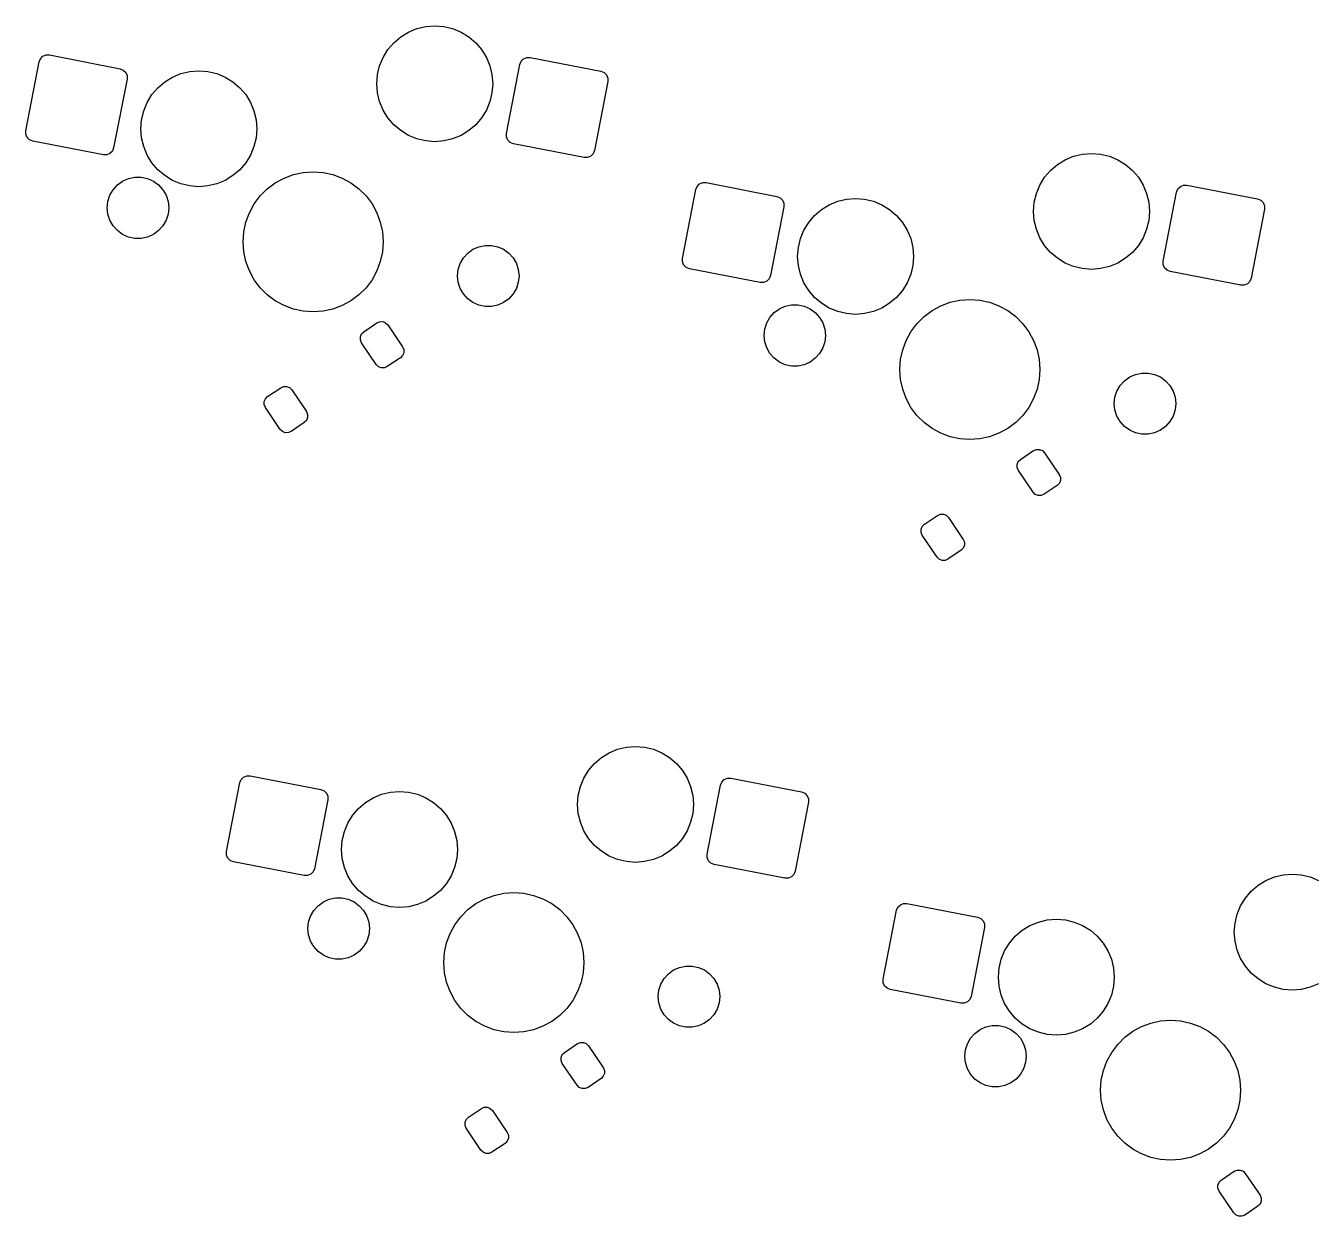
# Model space of a CAD drawing. Extents: x 101 to 518, y -308 to -134.
# Drawn here: x 146.81 to 183.46, y -221.47 to -187.58 of the extents above; entities that cross this region are included whole.
import ezdxf

# ---------------------------------------------------------------- set-up
doc = ezdxf.new("R2010")
doc.units = 0
doc.layers.add('BLACK', color=7, linetype='CONTINUOUS')

msp = doc.modelspace()

# ---------------------------------------------------------------- linework, layer by layer
at = {"layer": 'BLACK', "linetype": 'CONTINUOUS'}
for p, q in [((157.702651, -187.755382), (157.941857, -187.6563)), ((157.941857, -187.6563), (158.193618, -187.595857)), ((158.193618, -187.595857), (158.451735, -187.575543)), ((158.451735, -187.575543), (158.709852, -187.595857)), ((158.709852, -187.595857), (158.961613, -187.6563)), ((158.961613, -187.6563), (159.200819, -187.755382)), ((157.285009, -188.058817), (157.481889, -187.890665)), ((157.481889, -187.890665), (157.702651, -187.755382)), ((159.200819, -187.755382), (159.421581, -187.890665)), ((159.421581, -187.890665), (159.618461, -188.058817)), ((147.293814, -188.445401), (147.38377, -188.407679)), ((147.38377, -188.407679), (147.481314, -188.407254)), ((147.481314, -188.407254), (149.49365, -188.798412)), ((156.981574, -188.476459), (157.116857, -188.255697)), ((157.116857, -188.255697), (157.285009, -188.058817)), ((159.618461, -188.058817), (159.786613, -188.255697)), ((159.786613, -188.255697), (159.921896, -188.476459)), ((146.806587, -190.568213), (147.188205, -188.604958)), ((147.188205, -188.604958), (147.225141, -188.514676)), ((147.225141, -188.514676), (147.293814, -188.445401)), ((156.822049, -188.967426), (156.882492, -188.715665)), ((156.882492, -188.715665), (156.981574, -188.476459)), ((159.921896, -188.476459), (160.020978, -188.715665)), ((160.020978, -188.715665), (160.081421, -188.967426)), ((160.494127, -190.641261), (160.875745, -188.678006)), ((160.875745, -188.678006), (160.912681, -188.587724)), ((160.912681, -188.587724), (160.981354, -188.518449)), ((160.981354, -188.518449), (161.07131, -188.480727)), ((161.07131, -188.480727), (161.168854, -188.480302)), ((161.168854, -188.480302), (163.18119, -188.87146)), ((149.691355, -189.091521), (149.309737, -191.054776)), ((149.49365, -188.798412), (149.583932, -188.835347)), ((149.583932, -188.835347), (149.653208, -188.904021)), ((149.653208, -188.904021), (149.690929, -188.993977)), ((149.690929, -188.993977), (149.691355, -189.091521)), ((150.763901, -189.172361), (150.984663, -189.037078)), ((150.984663, -189.037078), (151.223869, -188.937996)), ((151.223869, -188.937996), (151.47563, -188.877553)), ((151.47563, -188.877553), (151.733747, -188.857239)), ((151.733747, -188.857239), (151.991864, -188.877553)), ((151.991864, -188.877553), (152.243625, -188.937996)), ((152.243625, -188.937996), (152.482831, -189.037078)), ((152.482831, -189.037078), (152.703593, -189.172361)), ((156.801735, -189.225543), (156.822049, -188.967426)), ((160.081421, -188.967426), (160.101735, -189.225543)), ((163.18119, -188.87146), (163.271472, -188.908395)), ((163.271472, -188.908395), (163.340748, -188.977069)), ((163.340748, -188.977069), (163.378469, -189.067025)), ((163.378469, -189.067025), (163.378895, -189.164569)), ((150.398869, -189.537393), (150.567021, -189.340513)), ((150.567021, -189.340513), (150.763901, -189.172361)), ((152.703593, -189.172361), (152.900473, -189.340513)), ((152.900473, -189.340513), (153.068625, -189.537393)), ((156.822049, -189.48366), (156.801735, -189.225543)), ((156.882492, -189.735421), (156.822049, -189.48366)), ((160.081421, -189.48366), (160.020978, -189.735421)), ((160.101735, -189.225543), (160.081421, -189.48366)), ((163.378895, -189.164569), (162.997277, -191.127824)), ((150.164504, -189.997361), (150.263586, -189.758155)), ((150.263586, -189.758155), (150.398869, -189.537393)), ((153.068625, -189.537393), (153.203908, -189.758155)), ((153.203908, -189.758155), (153.30299, -189.997361)), ((156.981574, -189.974627), (156.882492, -189.735421)), ((160.020978, -189.735421), (159.921896, -189.974627)), ((150.083747, -190.507239), (150.104061, -190.249122)), ((150.104061, -190.249122), (150.164504, -189.997361)), ((153.30299, -189.997361), (153.363433, -190.249122)), ((153.363433, -190.249122), (153.383747, -190.507239)), ((157.116857, -190.195389), (156.981574, -189.974627)), ((157.285009, -190.392269), (157.116857, -190.195389)), ((159.786613, -190.195389), (159.618461, -190.392269)), ((159.921896, -189.974627), (159.786613, -190.195389)), ((146.807013, -190.665757), (146.806587, -190.568213)), ((150.104061, -190.765356), (150.083747, -190.507239)), ((153.383747, -190.507239), (153.363433, -190.765356)), ((157.481889, -190.560421), (157.285009, -190.392269)), ((157.702651, -190.695704), (157.481889, -190.560421)), ((159.421581, -190.560421), (159.200819, -190.695704)), ((159.618461, -190.392269), (159.421581, -190.560421)), ((146.844734, -190.755713), (146.807013, -190.665757)), ((146.91401, -190.824387), (146.844734, -190.755713)), ((147.004292, -190.861322), (146.91401, -190.824387)), ((149.016628, -191.25248), (147.004292, -190.861322)), ((150.164504, -191.017117), (150.104061, -190.765356)), ((153.363433, -190.765356), (153.30299, -191.017117)), ((157.941857, -190.794786), (157.702651, -190.695704)), ((158.193618, -190.855229), (157.941857, -190.794786)), ((158.451735, -190.875543), (158.193618, -190.855229)), ((158.709852, -190.855229), (158.451735, -190.875543)), ((158.961613, -190.794786), (158.709852, -190.855229)), ((159.200819, -190.695704), (158.961613, -190.794786)), ((160.494553, -190.738805), (160.494127, -190.641261)), ((160.532274, -190.828761), (160.494553, -190.738805)), ((160.60155, -190.897435), (160.532274, -190.828761)), ((160.691832, -190.93437), (160.60155, -190.897435)), ((162.704168, -191.325528), (160.691832, -190.93437)), ((149.114172, -191.252055), (149.016628, -191.25248)), ((149.204128, -191.214333), (149.114172, -191.252055)), ((149.272801, -191.145058), (149.204128, -191.214333)), ((149.309737, -191.054776), (149.272801, -191.145058)), ((150.263586, -191.256323), (150.164504, -191.017117)), ((150.398869, -191.477085), (150.263586, -191.256323)), ((153.203908, -191.256323), (153.068625, -191.477085)), ((153.30299, -191.017117), (153.203908, -191.256323)), ((162.801712, -191.325103), (162.704168, -191.325528)), ((162.891668, -191.287381), (162.801712, -191.325103)), ((162.960341, -191.218106), (162.891668, -191.287381)), ((162.997277, -191.127824), (162.960341, -191.218106)), ((176.402648, -191.390294), (176.641854, -191.291212)), ((176.641854, -191.291212), (176.893615, -191.230769)), ((176.893615, -191.230769), (177.151732, -191.210455)), ((177.151732, -191.210455), (177.409849, -191.230769)), ((177.409849, -191.230769), (177.66161, -191.291212)), ((177.66161, -191.291212), (177.900816, -191.390294)), ((150.567021, -191.673965), (150.398869, -191.477085)), ((150.763901, -191.842117), (150.567021, -191.673965)), ((152.900473, -191.673965), (152.703593, -191.842117)), ((153.068625, -191.477085), (152.900473, -191.673965)), ((175.816854, -191.890609), (175.985006, -191.693729)), ((175.985006, -191.693729), (176.181886, -191.525577)), ((176.181886, -191.525577), (176.402648, -191.390294)), ((177.900816, -191.390294), (178.121578, -191.525577)), ((178.121578, -191.525577), (178.318458, -191.693729)), ((178.318458, -191.693729), (178.48661, -191.890609)), ((149.416937, -192.107992), (149.564926, -192.000472)), ((149.564926, -192.000472), (149.732036, -191.92607)), ((149.732036, -191.92607), (149.910964, -191.888037)), ((149.910964, -191.888037), (150.093888, -191.888037)), ((150.093888, -191.888037), (150.272816, -191.92607)), ((150.272816, -191.92607), (150.439926, -192.000472)), ((150.439926, -192.000472), (150.587915, -192.107992)), ((150.984663, -191.9774), (150.763901, -191.842117)), ((151.223869, -192.076482), (150.984663, -191.9774)), ((151.47563, -192.136925), (151.223869, -192.076482)), ((152.243625, -192.076482), (151.991864, -192.136925)), ((152.482831, -191.9774), (152.243625, -192.076482)), ((152.703593, -191.842117), (152.482831, -191.9774)), ((153.683365, -192.220665), (153.911108, -192.050179)), ((153.911108, -192.050179), (154.160796, -191.913839)), ((154.160796, -191.913839), (154.427345, -191.814421)), ((154.427345, -191.814421), (154.70533, -191.753949)), ((154.70533, -191.753949), (154.989092, -191.733654)), ((154.989092, -191.733654), (155.272854, -191.753949)), ((155.272854, -191.753949), (155.550839, -191.814421)), ((155.550839, -191.814421), (155.817388, -191.913839)), ((155.817388, -191.913839), (156.067076, -192.050179)), ((156.067076, -192.050179), (156.294819, -192.220665)), ((165.925138, -192.149588), (165.993811, -192.080313)), ((165.993811, -192.080313), (166.083767, -192.042591)), ((166.083767, -192.042591), (166.181311, -192.042166)), ((166.181311, -192.042166), (168.193647, -192.433324)), ((175.681571, -192.111371), (175.816854, -191.890609)), ((178.48661, -191.890609), (178.621893, -192.111371)), ((149.146547, -192.576321), (149.203074, -192.402349)), ((149.203074, -192.402349), (149.294536, -192.243932)), ((149.294536, -192.243932), (149.416937, -192.107992)), ((150.587915, -192.107992), (150.710316, -192.243932)), ((150.710316, -192.243932), (150.801778, -192.402349)), ((150.801778, -192.402349), (150.858305, -192.576321)), ((151.733747, -192.157239), (151.47563, -192.136925)), ((151.991864, -192.136925), (151.733747, -192.157239)), ((153.311717, -192.64957), (153.482203, -192.421827)), ((153.482203, -192.421827), (153.683365, -192.220665)), ((156.294819, -192.220665), (156.495981, -192.421827)), ((156.495981, -192.421827), (156.666467, -192.64957)), ((165.506584, -194.203125), (165.888202, -192.23987)), ((165.888202, -192.23987), (165.925138, -192.149588)), ((168.193647, -192.433324), (168.283929, -192.470259)), ((175.522046, -192.602338), (175.582489, -192.350577)), ((175.582489, -192.350577), (175.681571, -192.111371)), ((178.621893, -192.111371), (178.720975, -192.350577)), ((178.720975, -192.350577), (178.781418, -192.602338)), ((179.194124, -194.276173), (179.575742, -192.312918)), ((179.575742, -192.312918), (179.612678, -192.222636)), ((179.612678, -192.222636), (179.681351, -192.153361)), ((179.681351, -192.153361), (179.771307, -192.115639)), ((179.771307, -192.115639), (179.868851, -192.115214)), ((179.868851, -192.115214), (181.881187, -192.506372)), ((149.127426, -192.758244), (149.146547, -192.576321)), ((149.146547, -192.940167), (149.127426, -192.758244)), ((150.858305, -192.576321), (150.877426, -192.758244)), ((150.877426, -192.758244), (150.858305, -192.940167)), ((153.175377, -192.899258), (153.311717, -192.64957)), ((156.666467, -192.64957), (156.802807, -192.899258)), ((168.391352, -192.726433), (168.009734, -194.689688)), ((168.283929, -192.470259), (168.353205, -192.538933)), ((168.353205, -192.538933), (168.390926, -192.628889)), ((168.390926, -192.628889), (168.391352, -192.726433)), ((169.267018, -192.975425), (169.463898, -192.807273)), ((169.463898, -192.807273), (169.68466, -192.67199)), ((169.68466, -192.67199), (169.923866, -192.572908)), ((169.923866, -192.572908), (170.175627, -192.512465)), ((170.175627, -192.512465), (170.433744, -192.492151)), ((170.433744, -192.492151), (170.691861, -192.512465)), ((170.691861, -192.512465), (170.943622, -192.572908)), ((170.943622, -192.572908), (171.182828, -192.67199)), ((171.182828, -192.67199), (171.40359, -192.807273)), ((171.40359, -192.807273), (171.60047, -192.975425)), ((175.501732, -192.860455), (175.522046, -192.602338)), ((178.781418, -192.602338), (178.801732, -192.860455)), ((182.078892, -192.799481), (181.697274, -194.762736)), ((181.881187, -192.506372), (181.971469, -192.543307)), ((181.971469, -192.543307), (182.040745, -192.611981)), ((182.040745, -192.611981), (182.078466, -192.701937)), ((182.078466, -192.701937), (182.078892, -192.799481)), ((149.203074, -193.114139), (149.146547, -192.940167)), ((149.294536, -193.272556), (149.203074, -193.114139)), ((150.801778, -193.114139), (150.710316, -193.272556)), ((150.858305, -192.940167), (150.801778, -193.114139)), ((153.015487, -193.443792), (153.075959, -193.165807)), ((153.075959, -193.165807), (153.175377, -192.899258)), ((156.802807, -192.899258), (156.902225, -193.165807)), ((156.902225, -193.165807), (156.962697, -193.443792)), ((168.963583, -193.393067), (169.098866, -193.172305)), ((169.098866, -193.172305), (169.267018, -192.975425)), ((171.60047, -192.975425), (171.768622, -193.172305)), ((171.768622, -193.172305), (171.903905, -193.393067)), ((175.522046, -193.118572), (175.501732, -192.860455)), ((175.582489, -193.370333), (175.522046, -193.118572)), ((178.781418, -193.118572), (178.720975, -193.370333)), ((178.801732, -192.860455), (178.781418, -193.118572)), ((149.416937, -193.408496), (149.294536, -193.272556)), ((149.564926, -193.516016), (149.416937, -193.408496)), ((149.732036, -193.590418), (149.564926, -193.516016)), ((150.439926, -193.516016), (150.272816, -193.590418)), ((150.587915, -193.408496), (150.439926, -193.516016)), ((150.710316, -193.272556), (150.587915, -193.408496)), ((152.995192, -193.727554), (153.015487, -193.443792)), ((156.962697, -193.443792), (156.982992, -193.727554)), ((168.864501, -193.632273), (168.963583, -193.393067)), ((171.903905, -193.393067), (172.002987, -193.632273)), ((175.681571, -193.609539), (175.582489, -193.370333)), ((178.720975, -193.370333), (178.621893, -193.609539)), ((149.910964, -193.628451), (149.732036, -193.590418)), ((150.093888, -193.628451), (149.910964, -193.628451)), ((150.272816, -193.590418), (150.093888, -193.628451)), ((153.015487, -194.011316), (152.995192, -193.727554)), ((156.982992, -193.727554), (156.962697, -194.011316)), ((159.538258, -193.939092), (159.705368, -193.86469)), ((159.705368, -193.86469), (159.884296, -193.826657)), ((159.884296, -193.826657), (160.06722, -193.826657)), ((160.06722, -193.826657), (160.246148, -193.86469)), ((160.246148, -193.86469), (160.413258, -193.939092)), ((168.783744, -194.142151), (168.804058, -193.884034)), ((168.804058, -193.884034), (168.864501, -193.632273)), ((172.002987, -193.632273), (172.06343, -193.884034)), ((172.06343, -193.884034), (172.083744, -194.142151)), ((175.816854, -193.830301), (175.681571, -193.609539)), ((175.985006, -194.027181), (175.816854, -193.830301)), ((178.48661, -193.830301), (178.318458, -194.027181)), ((178.621893, -193.609539), (178.48661, -193.830301)), ((153.075959, -194.289301), (153.015487, -194.011316)), ((156.962697, -194.011316), (156.902225, -194.289301)), ((159.176406, -194.340969), (159.267868, -194.182552)), ((159.267868, -194.182552), (159.390269, -194.046612)), ((159.390269, -194.046612), (159.538258, -193.939092)), ((160.413258, -193.939092), (160.561247, -194.046612)), ((160.561247, -194.046612), (160.683648, -194.182552)), ((160.683648, -194.182552), (160.77511, -194.340969)), ((165.50701, -194.300669), (165.506584, -194.203125)), ((168.804058, -194.400268), (168.783744, -194.142151)), ((172.083744, -194.142151), (172.06343, -194.400268)), ((176.181886, -194.195333), (175.985006, -194.027181)), ((176.402648, -194.330616), (176.181886, -194.195333)), ((178.121578, -194.195333), (177.900816, -194.330616)), ((178.318458, -194.027181), (178.121578, -194.195333)), ((179.19455, -194.373717), (179.194124, -194.276173)), ((153.175377, -194.55585), (153.075959, -194.289301)), ((153.311717, -194.805538), (153.175377, -194.55585)), ((156.802807, -194.55585), (156.666467, -194.805538)), ((156.902225, -194.289301), (156.802807, -194.55585)), ((159.100758, -194.696864), (159.119879, -194.514941)), ((159.119879, -194.514941), (159.176406, -194.340969)), ((160.77511, -194.340969), (160.831637, -194.514941)), ((160.831637, -194.514941), (160.850758, -194.696864)), ((165.544731, -194.390625), (165.50701, -194.300669)), ((165.614007, -194.459299), (165.544731, -194.390625)), ((165.704289, -194.496234), (165.614007, -194.459299)), ((167.716625, -194.887392), (165.704289, -194.496234)), ((168.864501, -194.652029), (168.804058, -194.400268)), ((168.963583, -194.891235), (168.864501, -194.652029)), ((172.002987, -194.652029), (171.903905, -194.891235)), ((172.06343, -194.400268), (172.002987, -194.652029)), ((176.641854, -194.429698), (176.402648, -194.330616)), ((176.893615, -194.490141), (176.641854, -194.429698)), ((177.151732, -194.510455), (176.893615, -194.490141)), ((177.409849, -194.490141), (177.151732, -194.510455)), ((177.66161, -194.429698), (177.409849, -194.490141)), ((177.900816, -194.330616), (177.66161, -194.429698)), ((179.232271, -194.463673), (179.19455, -194.373717)), ((179.301547, -194.532347), (179.232271, -194.463673)), ((179.391829, -194.569282), (179.301547, -194.532347)), ((181.404165, -194.96044), (179.391829, -194.569282)), ((153.482203, -195.033281), (153.311717, -194.805538)), ((156.666467, -194.805538), (156.495981, -195.033281)), ((159.119879, -194.878787), (159.100758, -194.696864)), ((159.176406, -195.052759), (159.119879, -194.878787)), ((160.831637, -194.878787), (160.77511, -195.052759)), ((160.850758, -194.696864), (160.831637, -194.878787)), ((167.814169, -194.886967), (167.716625, -194.887392)), ((167.904125, -194.849245), (167.814169, -194.886967)), ((167.972798, -194.77997), (167.904125, -194.849245)), ((168.009734, -194.689688), (167.972798, -194.77997)), ((169.098866, -195.111997), (168.963583, -194.891235)), ((171.903905, -194.891235), (171.768622, -195.111997)), ((181.501709, -194.960015), (181.404165, -194.96044)), ((181.591665, -194.922293), (181.501709, -194.960015)), ((181.660338, -194.853018), (181.591665, -194.922293)), ((181.697274, -194.762736), (181.660338, -194.853018)), ((153.683365, -195.234443), (153.482203, -195.033281)), ((153.911108, -195.404929), (153.683365, -195.234443)), ((156.294819, -195.234443), (156.067076, -195.404929)), ((156.495981, -195.033281), (156.294819, -195.234443)), ((159.267868, -195.211176), (159.176406, -195.052759)), ((159.390269, -195.347116), (159.267868, -195.211176)), ((159.538258, -195.454636), (159.390269, -195.347116)), ((160.561247, -195.347116), (160.413258, -195.454636)), ((160.683648, -195.211176), (160.561247, -195.347116)), ((160.77511, -195.052759), (160.683648, -195.211176)), ((169.267018, -195.308877), (169.098866, -195.111997)), ((169.463898, -195.477029), (169.267018, -195.308877)), ((171.60047, -195.308877), (171.40359, -195.477029)), ((171.768622, -195.111997), (171.60047, -195.308877)), ((173.405327, -195.388861), (173.689089, -195.368566)), ((173.689089, -195.368566), (173.972851, -195.388861)), ((154.160796, -195.541269), (153.911108, -195.404929)), ((154.427345, -195.640687), (154.160796, -195.541269)), ((154.70533, -195.701159), (154.427345, -195.640687)), ((154.989092, -195.721454), (154.70533, -195.701159)), ((155.272854, -195.701159), (154.989092, -195.721454)), ((155.550839, -195.640687), (155.272854, -195.701159)), ((155.817388, -195.541269), (155.550839, -195.640687)), ((156.067076, -195.404929), (155.817388, -195.541269)), ((159.705368, -195.529038), (159.538258, -195.454636)), ((159.884296, -195.567071), (159.705368, -195.529038)), ((160.06722, -195.567071), (159.884296, -195.567071)), ((160.246148, -195.529038), (160.06722, -195.567071)), ((160.413258, -195.454636), (160.246148, -195.529038)), ((167.994533, -195.878844), (168.116934, -195.742904)), ((168.116934, -195.742904), (168.264923, -195.635384)), ((168.264923, -195.635384), (168.432033, -195.560982)), ((168.432033, -195.560982), (168.610961, -195.522949)), ((168.610961, -195.522949), (168.793885, -195.522949)), ((168.793885, -195.522949), (168.972813, -195.560982)), ((168.972813, -195.560982), (169.139923, -195.635384)), ((169.139923, -195.635384), (169.287912, -195.742904)), ((169.287912, -195.742904), (169.410313, -195.878844)), ((169.68466, -195.612312), (169.463898, -195.477029)), ((169.923866, -195.711394), (169.68466, -195.612312)), ((170.175627, -195.771837), (169.923866, -195.711394)), ((170.943622, -195.711394), (170.691861, -195.771837)), ((171.182828, -195.612312), (170.943622, -195.711394)), ((171.40359, -195.477029), (171.182828, -195.612312)), ((172.383362, -195.855577), (172.611105, -195.685091)), ((172.611105, -195.685091), (172.860793, -195.548751)), ((172.860793, -195.548751), (173.127342, -195.449333)), ((173.127342, -195.449333), (173.405327, -195.388861)), ((173.972851, -195.388861), (174.250836, -195.449333)), ((174.250836, -195.449333), (174.517385, -195.548751)), ((174.517385, -195.548751), (174.767073, -195.685091)), ((174.767073, -195.685091), (174.994816, -195.855577)), ((156.429399, -196.285545), (156.802466, -196.033908)), ((156.802466, -196.033908), (156.883426, -195.999958)), ((156.883426, -195.999958), (156.971216, -195.999575)), ((156.971216, -195.999575), (157.05247, -196.032817)), ((157.05247, -196.032817), (157.114818, -196.094623)), ((157.114818, -196.094623), (157.534212, -196.716401)), ((167.846544, -196.211233), (167.903071, -196.037261)), ((167.903071, -196.037261), (167.994533, -195.878844)), ((169.410313, -195.878844), (169.501775, -196.037261)), ((169.501775, -196.037261), (169.558302, -196.211233)), ((170.433744, -195.792151), (170.175627, -195.771837)), ((170.691861, -195.771837), (170.433744, -195.792151)), ((172.011714, -196.284482), (172.1822, -196.056739)), ((172.1822, -196.056739), (172.383362, -195.855577)), ((174.994816, -195.855577), (175.195978, -196.056739)), ((175.195978, -196.056739), (175.366464, -196.284482)), ((156.334351, -196.429146), (156.367593, -196.347893)), ((156.334734, -196.516936), (156.334351, -196.429146)), ((156.367593, -196.347893), (156.429399, -196.285545)), ((167.827423, -196.393156), (167.846544, -196.211233)), ((167.846544, -196.575079), (167.827423, -196.393156)), ((169.558302, -196.211233), (169.577423, -196.393156)), ((169.577423, -196.393156), (169.558302, -196.575079)), ((171.875374, -196.53417), (172.011714, -196.284482)), ((175.366464, -196.284482), (175.502804, -196.53417)), ((156.368684, -196.597897), (156.334734, -196.516936)), ((156.788078, -197.219675), (156.368684, -196.597897)), ((157.534212, -196.716401), (157.568162, -196.797362)), ((157.568162, -196.797362), (157.568545, -196.885152)), ((167.903071, -196.749051), (167.846544, -196.575079)), ((167.994533, -196.907468), (167.903071, -196.749051)), ((169.501775, -196.749051), (169.410313, -196.907468)), ((169.558302, -196.575079), (169.501775, -196.749051)), ((171.715484, -197.078704), (171.775956, -196.800719)), ((171.775956, -196.800719), (171.875374, -196.53417)), ((175.502804, -196.53417), (175.602222, -196.800719)), ((175.602222, -196.800719), (175.662694, -197.078704)), ((156.850426, -197.281481), (156.788078, -197.219675)), ((157.473497, -197.028753), (157.10043, -197.28039)), ((157.535303, -196.966405), (157.473497, -197.028753)), ((157.568545, -196.885152), (157.535303, -196.966405)), ((168.116934, -197.043408), (167.994533, -196.907468)), ((168.264923, -197.150928), (168.116934, -197.043408)), ((168.432033, -197.22533), (168.264923, -197.150928)), ((169.139923, -197.150928), (168.972813, -197.22533)), ((169.287912, -197.043408), (169.139923, -197.150928)), ((169.410313, -196.907468), (169.287912, -197.043408)), ((171.695189, -197.362466), (171.715484, -197.078704)), ((175.662694, -197.078704), (175.682989, -197.362466)), ((156.93168, -197.314723), (156.850426, -197.281481)), ((157.01947, -197.31434), (156.93168, -197.314723)), ((157.10043, -197.28039), (157.01947, -197.31434)), ((168.610961, -197.263363), (168.432033, -197.22533)), ((168.793885, -197.263363), (168.610961, -197.263363)), ((168.972813, -197.22533), (168.793885, -197.263363)), ((171.715484, -197.646228), (171.695189, -197.362466)), ((175.682989, -197.362466), (175.662694, -197.646228)), ((178.090266, -197.681524), (178.238255, -197.574004)), ((178.238255, -197.574004), (178.405365, -197.499602)), ((178.405365, -197.499602), (178.584293, -197.461569)), ((178.584293, -197.461569), (178.767217, -197.461569)), ((178.767217, -197.461569), (178.946145, -197.499602)), ((178.946145, -197.499602), (179.113255, -197.574004)), ((179.113255, -197.574004), (179.261244, -197.681524)), ((153.693575, -198.130881), (154.066642, -197.879244)), ((154.066642, -197.879244), (154.147602, -197.845294)), ((154.147602, -197.845294), (154.235392, -197.844911)), ((154.235392, -197.844911), (154.316646, -197.878153)), ((154.316646, -197.878153), (154.378994, -197.939959)), ((154.378994, -197.939959), (154.798388, -198.561737)), ((171.775956, -197.924213), (171.715484, -197.646228)), ((171.875374, -198.190762), (171.775956, -197.924213)), ((175.602222, -197.924213), (175.502804, -198.190762)), ((175.662694, -197.646228), (175.602222, -197.924213)), ((177.876403, -197.975881), (177.967865, -197.817464)), ((177.967865, -197.817464), (178.090266, -197.681524)), ((179.261244, -197.681524), (179.383645, -197.817464)), ((179.383645, -197.817464), (179.475107, -197.975881)), ((153.598527, -198.274482), (153.631769, -198.193229)), ((153.59891, -198.362272), (153.598527, -198.274482)), ((153.631769, -198.193229), (153.693575, -198.130881)), ((172.011714, -198.44045), (171.875374, -198.190762)), ((175.502804, -198.190762), (175.366464, -198.44045)), ((177.800755, -198.331776), (177.819876, -198.149853)), ((177.819876, -198.149853), (177.876403, -197.975881)), ((179.475107, -197.975881), (179.531634, -198.149853)), ((179.531634, -198.149853), (179.550755, -198.331776)), ((153.63286, -198.443233), (153.59891, -198.362272)), ((154.052254, -199.065011), (153.63286, -198.443233)), ((154.798388, -198.561737), (154.832338, -198.642698)), ((154.832338, -198.642698), (154.832721, -198.730488)), ((172.1822, -198.668193), (172.011714, -198.44045)), ((172.383362, -198.869355), (172.1822, -198.668193)), ((175.195978, -198.668193), (174.994816, -198.869355)), ((175.366464, -198.44045), (175.195978, -198.668193)), ((177.819876, -198.513699), (177.800755, -198.331776)), ((177.876403, -198.687671), (177.819876, -198.513699)), ((177.967865, -198.846088), (177.876403, -198.687671)), ((179.475107, -198.687671), (179.383645, -198.846088)), ((179.531634, -198.513699), (179.475107, -198.687671)), ((179.550755, -198.331776), (179.531634, -198.513699)), ((154.737673, -198.874089), (154.364606, -199.125726)), ((154.799479, -198.811741), (154.737673, -198.874089)), ((154.832721, -198.730488), (154.799479, -198.811741)), ((172.611105, -199.039841), (172.383362, -198.869355)), ((172.860793, -199.176181), (172.611105, -199.039841)), ((174.767073, -199.039841), (174.517385, -199.176181)), ((174.994816, -198.869355), (174.767073, -199.039841)), ((178.090266, -198.982028), (177.967865, -198.846088)), ((178.238255, -199.089548), (178.090266, -198.982028)), ((179.261244, -198.982028), (179.113255, -199.089548)), ((179.383645, -198.846088), (179.261244, -198.982028)), ((154.114602, -199.126817), (154.052254, -199.065011)), ((154.195856, -199.160059), (154.114602, -199.126817)), ((154.283646, -199.159676), (154.195856, -199.160059)), ((154.364606, -199.125726), (154.283646, -199.159676)), ((173.127342, -199.275599), (172.860793, -199.176181)), ((173.405327, -199.336071), (173.127342, -199.275599)), ((173.689089, -199.356366), (173.405327, -199.336071)), ((173.972851, -199.336071), (173.689089, -199.356366)), ((174.250836, -199.275599), (173.972851, -199.336071)), ((174.517385, -199.176181), (174.250836, -199.275599)), ((178.405365, -199.16395), (178.238255, -199.089548)), ((178.584293, -199.201983), (178.405365, -199.16395)), ((178.767217, -199.201983), (178.584293, -199.201983)), ((178.946145, -199.16395), (178.767217, -199.201983)), ((179.113255, -199.089548), (178.946145, -199.16395)), ((175.129397, -199.920456), (175.502464, -199.668819)), ((175.502464, -199.668819), (175.583424, -199.634869)), ((175.583424, -199.634869), (175.671214, -199.634486)), ((175.671214, -199.634486), (175.752468, -199.667728)), ((175.752468, -199.667728), (175.814816, -199.729534)), ((175.814816, -199.729534), (176.23421, -200.351312)), ((175.034349, -200.064057), (175.067591, -199.982804)), ((175.034732, -200.151847), (175.034349, -200.064057)), ((175.068682, -200.232808), (175.034732, -200.151847)), ((175.067591, -199.982804), (175.129397, -199.920456)), ((175.488076, -200.854586), (175.068682, -200.232808)), ((176.23421, -200.351312), (176.26816, -200.432273)), ((176.268543, -200.520063), (176.235301, -200.601316)), ((176.26816, -200.432273), (176.268543, -200.520063)), ((175.550424, -200.916392), (175.488076, -200.854586)), ((176.173495, -200.663664), (175.800428, -200.915301)), ((176.235301, -200.601316), (176.173495, -200.663664)), ((175.631678, -200.949634), (175.550424, -200.916392)), ((175.719468, -200.949251), (175.631678, -200.949634)), ((175.800428, -200.915301), (175.719468, -200.949251)), ((172.393573, -201.765792), (172.76664, -201.514155)), ((172.76664, -201.514155), (172.8476, -201.480205)), ((172.8476, -201.480205), (172.93539, -201.479822)), ((172.93539, -201.479822), (173.016644, -201.513064)), ((173.016644, -201.513064), (173.078992, -201.57487)), ((173.078992, -201.57487), (173.498386, -202.196648)), ((172.298525, -201.909393), (172.331767, -201.82814)), ((172.298908, -201.997183), (172.298525, -201.909393)), ((172.331767, -201.82814), (172.393573, -201.765792)), ((172.332858, -202.078144), (172.298908, -201.997183)), ((172.752252, -202.699922), (172.332858, -202.078144)), ((173.498386, -202.196648), (173.532336, -202.277609)), ((173.532336, -202.277609), (173.532719, -202.365399)), ((172.8146, -202.761728), (172.752252, -202.699922)), ((173.437671, -202.509), (173.064604, -202.760637)), ((173.499477, -202.446652), (173.437671, -202.509)), ((173.532719, -202.365399), (173.499477, -202.446652)), ((172.895854, -202.79497), (172.8146, -202.761728)), ((172.983644, -202.794587), (172.895854, -202.79497)), ((173.064604, -202.760637), (172.983644, -202.794587)), ((163.417738, -208.272836), (163.656944, -208.173754)), ((163.656944, -208.173754), (163.908705, -208.113311)), ((163.908705, -208.113311), (164.166822, -208.092997)), ((164.166822, -208.092997), (164.424939, -208.113311)), ((164.424939, -208.113311), (164.6767, -208.173754)), ((164.6767, -208.173754), (164.915906, -208.272836)), ((162.831944, -208.773151), (163.000096, -208.576271)), ((163.000096, -208.576271), (163.196976, -208.408119)), ((163.196976, -208.408119), (163.417738, -208.272836)), ((164.915906, -208.272836), (165.136668, -208.408119)), ((165.136668, -208.408119), (165.333548, -208.576271)), ((165.333548, -208.576271), (165.5017, -208.773151)), ((153.008901, -208.962855), (153.098857, -208.925133)), ((153.098857, -208.925133), (153.196401, -208.924708)), ((153.196401, -208.924708), (155.208737, -209.315866)), ((162.696661, -208.993913), (162.831944, -208.773151)), ((165.5017, -208.773151), (165.636983, -208.993913)), ((152.521674, -211.085667), (152.903292, -209.122412)), ((152.903292, -209.122412), (152.940228, -209.03213)), ((152.940228, -209.03213), (153.008901, -208.962855)), ((155.208737, -209.315866), (155.299019, -209.352801)), ((162.537136, -209.48488), (162.597579, -209.233119)), ((162.597579, -209.233119), (162.696661, -208.993913)), ((165.636983, -208.993913), (165.736065, -209.233119)), ((165.736065, -209.233119), (165.796508, -209.48488)), ((166.209214, -211.158715), (166.590832, -209.19546)), ((166.590832, -209.19546), (166.627768, -209.105178)), ((166.627768, -209.105178), (166.696441, -209.035903)), ((166.696441, -209.035903), (166.786397, -208.998181)), ((166.786397, -208.998181), (166.883941, -208.997756)), ((166.883941, -208.997756), (168.896277, -209.388914)), ((155.406442, -209.608975), (155.024824, -211.57223)), ((155.299019, -209.352801), (155.368295, -209.421475)), ((155.368295, -209.421475), (155.406016, -209.511431)), ((155.406016, -209.511431), (155.406442, -209.608975)), ((156.478988, -209.689815), (156.69975, -209.554532)), ((156.69975, -209.554532), (156.938956, -209.45545)), ((156.938956, -209.45545), (157.190717, -209.395007)), ((157.190717, -209.395007), (157.448834, -209.374693)), ((157.448834, -209.374693), (157.706951, -209.395007)), ((157.706951, -209.395007), (157.958712, -209.45545)), ((157.958712, -209.45545), (158.197918, -209.554532)), ((158.197918, -209.554532), (158.41868, -209.689815)), ((162.516822, -209.742997), (162.537136, -209.48488)), ((165.796508, -209.48488), (165.816822, -209.742997)), ((169.093982, -209.682023), (168.712364, -211.645278)), ((168.896277, -209.388914), (168.986559, -209.425849)), ((168.986559, -209.425849), (169.055835, -209.494523)), ((169.055835, -209.494523), (169.093556, -209.584479)), ((169.093556, -209.584479), (169.093982, -209.682023)), ((156.113956, -210.054847), (156.282108, -209.857967)), ((156.282108, -209.857967), (156.478988, -209.689815)), ((158.41868, -209.689815), (158.61556, -209.857967)), ((158.61556, -209.857967), (158.783712, -210.054847)), ((162.537136, -210.001114), (162.516822, -209.742997)), ((162.597579, -210.252875), (162.537136, -210.001114)), ((165.796508, -210.001114), (165.736065, -210.252875)), ((165.816822, -209.742997), (165.796508, -210.001114)), ((155.879591, -210.514815), (155.978673, -210.275609)), ((155.978673, -210.275609), (156.113956, -210.054847)), ((158.783712, -210.054847), (158.918995, -210.275609)), ((158.918995, -210.275609), (159.018077, -210.514815)), ((162.696661, -210.492081), (162.597579, -210.252875)), ((165.736065, -210.252875), (165.636983, -210.492081)), ((155.798834, -211.024693), (155.819148, -210.766576)), ((155.819148, -210.766576), (155.879591, -210.514815)), ((159.018077, -210.514815), (159.07852, -210.766576)), ((159.07852, -210.766576), (159.098834, -211.024693)), ((162.831944, -210.712843), (162.696661, -210.492081)), ((163.000096, -210.909723), (162.831944, -210.712843)), ((165.5017, -210.712843), (165.333548, -210.909723)), ((165.636983, -210.492081), (165.5017, -210.712843)), ((152.5221, -211.183211), (152.521674, -211.085667)), ((155.819148, -211.28281), (155.798834, -211.024693)), ((159.098834, -211.024693), (159.07852, -211.28281)), ((163.196976, -211.077875), (163.000096, -210.909723)), ((163.417738, -211.213158), (163.196976, -211.077875)), ((165.136668, -211.077875), (164.915906, -211.213158)), ((165.333548, -210.909723), (165.136668, -211.077875)), ((152.559821, -211.273167), (152.5221, -211.183211)), ((152.629097, -211.341841), (152.559821, -211.273167)), ((152.719379, -211.378776), (152.629097, -211.341841)), ((154.731715, -211.769934), (152.719379, -211.378776)), ((155.879591, -211.534571), (155.819148, -211.28281)), ((159.07852, -211.28281), (159.018077, -211.534571)), ((163.656944, -211.31224), (163.417738, -211.213158)), ((163.908705, -211.372683), (163.656944, -211.31224)), ((164.166822, -211.392997), (163.908705, -211.372683)), ((164.424939, -211.372683), (164.166822, -211.392997)), ((164.6767, -211.31224), (164.424939, -211.372683)), ((164.915906, -211.213158), (164.6767, -211.31224)), ((166.20964, -211.256259), (166.209214, -211.158715)), ((166.247361, -211.346215), (166.20964, -211.256259)), ((166.316637, -211.414889), (166.247361, -211.346215)), ((166.406919, -211.451824), (166.316637, -211.414889)), ((168.419255, -211.842982), (166.406919, -211.451824)), ((154.829259, -211.769509), (154.731715, -211.769934)), ((154.919215, -211.731787), (154.829259, -211.769509)), ((154.987888, -211.662512), (154.919215, -211.731787)), ((155.024824, -211.57223), (154.987888, -211.662512)), ((155.978673, -211.773777), (155.879591, -211.534571)), ((156.113956, -211.994539), (155.978673, -211.773777)), ((158.918995, -211.773777), (158.783712, -211.994539)), ((159.018077, -211.534571), (158.918995, -211.773777)), ((168.516799, -211.842557), (168.419255, -211.842982)), ((168.606755, -211.804835), (168.516799, -211.842557)), ((168.675428, -211.73556), (168.606755, -211.804835)), ((168.712364, -211.645278), (168.675428, -211.73556)), ((182.117736, -211.907747), (182.356942, -211.808665)), ((182.356942, -211.808665), (182.608703, -211.748222)), ((182.608703, -211.748222), (182.86682, -211.727908)), ((182.86682, -211.727908), (183.124937, -211.748222)), ((183.124937, -211.748222), (183.376698, -211.808665)), ((183.376698, -211.808665), (183.615904, -211.907747)), ((156.282108, -212.191419), (156.113956, -211.994539)), ((156.478988, -212.359571), (156.282108, -212.191419)), ((158.61556, -212.191419), (158.41868, -212.359571)), ((158.783712, -211.994539), (158.61556, -212.191419)), ((160.420417, -212.271403), (160.704179, -212.251108)), ((160.704179, -212.251108), (160.987941, -212.271403)), ((181.531942, -212.408062), (181.700094, -212.211182)), ((181.700094, -212.211182), (181.896974, -212.04303)), ((181.896974, -212.04303), (182.117736, -211.907747)), ((155.132024, -212.625446), (155.280013, -212.517926)), ((155.280013, -212.517926), (155.447123, -212.443524)), ((155.447123, -212.443524), (155.626051, -212.405491)), ((155.626051, -212.405491), (155.808975, -212.405491)), ((155.808975, -212.405491), (155.987903, -212.443524)), ((155.987903, -212.443524), (156.155013, -212.517926)), ((156.155013, -212.517926), (156.303002, -212.625446)), ((156.69975, -212.494854), (156.478988, -212.359571)), ((156.938956, -212.593936), (156.69975, -212.494854)), ((157.190717, -212.654379), (156.938956, -212.593936)), ((157.958712, -212.593936), (157.706951, -212.654379)), ((158.197918, -212.494854), (157.958712, -212.593936)), ((158.41868, -212.359571), (158.197918, -212.494854)), ((159.398452, -212.738119), (159.626195, -212.567633)), ((159.626195, -212.567633), (159.875883, -212.431293)), ((159.875883, -212.431293), (160.142432, -212.331875)), ((160.142432, -212.331875), (160.420417, -212.271403)), ((160.987941, -212.271403), (161.265926, -212.331875)), ((161.265926, -212.331875), (161.532475, -212.431293)), ((161.532475, -212.431293), (161.782163, -212.567633)), ((161.782163, -212.567633), (162.009906, -212.738119)), ((171.640226, -212.667041), (171.708899, -212.597766)), ((171.708899, -212.597766), (171.798855, -212.560044)), ((171.798855, -212.560044), (171.896399, -212.559619)), ((171.896399, -212.559619), (173.908735, -212.950777)), ((181.396659, -212.628824), (181.531942, -212.408062)), ((154.861634, -213.093775), (154.918161, -212.919803)), ((154.918161, -212.919803), (155.009623, -212.761386)), ((155.009623, -212.761386), (155.132024, -212.625446)), ((156.303002, -212.625446), (156.425403, -212.761386)), ((156.425403, -212.761386), (156.516865, -212.919803)), ((156.516865, -212.919803), (156.573392, -213.093775)), ((157.448834, -212.674693), (157.190717, -212.654379)), ((157.706951, -212.654379), (157.448834, -212.674693)), ((159.026804, -213.167024), (159.19729, -212.939281)), ((159.19729, -212.939281), (159.398452, -212.738119)), ((162.009906, -212.738119), (162.211068, -212.939281)), ((162.211068, -212.939281), (162.381554, -213.167024)), ((171.221672, -214.720578), (171.60329, -212.757323)), ((171.60329, -212.757323), (171.640226, -212.667041)), ((173.908735, -212.950777), (173.999017, -212.987712)), ((181.237134, -213.119791), (181.297577, -212.86803)), ((181.297577, -212.86803), (181.396659, -212.628824)), ((154.842513, -213.275698), (154.861634, -213.093775)), ((154.861634, -213.457621), (154.842513, -213.275698)), ((156.573392, -213.093775), (156.592513, -213.275698)), ((156.592513, -213.275698), (156.573392, -213.457621)), ((158.890464, -213.416712), (159.026804, -213.167024)), ((162.381554, -213.167024), (162.517894, -213.416712)), ((174.10644, -213.243886), (173.724822, -215.207141)), ((173.999017, -212.987712), (174.068293, -213.056386)), ((174.068293, -213.056386), (174.106014, -213.146342)), ((174.106014, -213.146342), (174.10644, -213.243886)), ((174.982106, -213.492878), (175.178986, -213.324726)), ((175.178986, -213.324726), (175.399748, -213.189443)), ((175.399748, -213.189443), (175.638954, -213.090361)), ((175.638954, -213.090361), (175.890715, -213.029918)), ((175.890715, -213.029918), (176.148832, -213.009604)), ((176.148832, -213.009604), (176.406949, -213.029918)), ((176.406949, -213.029918), (176.65871, -213.090361)), ((176.65871, -213.090361), (176.897916, -213.189443)), ((176.897916, -213.189443), (177.118678, -213.324726)), ((177.118678, -213.324726), (177.315558, -213.492878)), ((181.21682, -213.377908), (181.237134, -213.119791)), ((154.918161, -213.631593), (154.861634, -213.457621)), ((155.009623, -213.79001), (154.918161, -213.631593)), ((156.516865, -213.631593), (156.425403, -213.79001)), ((156.573392, -213.457621), (156.516865, -213.631593)), ((158.730574, -213.961246), (158.791046, -213.683261)), ((158.791046, -213.683261), (158.890464, -213.416712)), ((162.517894, -213.416712), (162.617312, -213.683261)), ((162.617312, -213.683261), (162.677784, -213.961246)), ((174.678671, -213.91052), (174.813954, -213.689758)), ((174.813954, -213.689758), (174.982106, -213.492878)), ((177.315558, -213.492878), (177.48371, -213.689758)), ((177.48371, -213.689758), (177.618993, -213.91052)), ((181.237134, -213.636025), (181.21682, -213.377908)), ((181.297577, -213.887786), (181.237134, -213.636025)), ((155.132024, -213.92595), (155.009623, -213.79001)), ((155.280013, -214.03347), (155.132024, -213.92595)), ((155.447123, -214.107872), (155.280013, -214.03347)), ((156.155013, -214.03347), (155.987903, -214.107872)), ((156.303002, -213.92595), (156.155013, -214.03347)), ((156.425403, -213.79001), (156.303002, -213.92595)), ((158.710279, -214.245008), (158.730574, -213.961246)), ((162.677784, -213.961246), (162.698079, -214.245008)), ((174.579589, -214.149726), (174.678671, -213.91052)), ((177.618993, -213.91052), (177.718075, -214.149726)), ((181.396659, -214.126992), (181.297577, -213.887786)), ((155.626051, -214.145905), (155.447123, -214.107872)), ((155.808975, -214.145905), (155.626051, -214.145905)), ((155.987903, -214.107872), (155.808975, -214.145905)), ((158.730574, -214.52877), (158.710279, -214.245008)), ((162.698079, -214.245008), (162.677784, -214.52877)), ((165.253345, -214.456546), (165.420455, -214.382144)), ((165.420455, -214.382144), (165.599383, -214.344111)), ((165.599383, -214.344111), (165.782307, -214.344111)), ((165.782307, -214.344111), (165.961235, -214.382144)), ((165.961235, -214.382144), (166.128345, -214.456546)), ((174.498832, -214.659604), (174.519146, -214.401487)), ((174.519146, -214.401487), (174.579589, -214.149726)), ((177.718075, -214.149726), (177.778518, -214.401487)), ((177.778518, -214.401487), (177.798832, -214.659604)), ((181.531942, -214.347754), (181.396659, -214.126992)), ((181.700094, -214.544634), (181.531942, -214.347754)), ((158.791046, -214.806755), (158.730574, -214.52877)), ((158.890464, -215.073304), (158.791046, -214.806755)), ((162.617312, -214.806755), (162.517894, -215.073304)), ((162.677784, -214.52877), (162.617312, -214.806755)), ((164.891493, -214.858423), (164.982955, -214.700006)), ((164.982955, -214.700006), (165.105356, -214.564066)), ((165.105356, -214.564066), (165.253345, -214.456546)), ((166.128345, -214.456546), (166.276334, -214.564066)), ((166.276334, -214.564066), (166.398735, -214.700006)), ((166.398735, -214.700006), (166.490197, -214.858423)), ((171.222098, -214.818122), (171.221672, -214.720578)), ((174.519146, -214.917721), (174.498832, -214.659604)), ((177.798832, -214.659604), (177.778518, -214.917721)), ((181.896974, -214.712786), (181.700094, -214.544634)), ((182.117736, -214.848069), (181.896974, -214.712786)), ((159.026804, -215.322992), (158.890464, -215.073304)), ((162.517894, -215.073304), (162.381554, -215.322992)), ((164.815845, -215.214318), (164.834966, -215.032395)), ((164.834966, -215.032395), (164.891493, -214.858423)), ((166.490197, -214.858423), (166.546724, -215.032395)), ((166.546724, -215.032395), (166.565845, -215.214318)), ((171.259819, -214.908078), (171.222098, -214.818122)), ((171.329095, -214.976752), (171.259819, -214.908078)), ((171.419377, -215.013687), (171.329095, -214.976752)), ((173.431713, -215.404845), (171.419377, -215.013687)), ((174.579589, -215.169482), (174.519146, -214.917721)), ((174.678671, -215.408688), (174.579589, -215.169482)), ((177.718075, -215.169482), (177.618993, -215.408688)), ((177.778518, -214.917721), (177.718075, -215.169482)), ((182.356942, -214.947151), (182.117736, -214.848069)), ((182.608703, -215.007594), (182.356942, -214.947151)), ((182.86682, -215.027908), (182.608703, -215.007594)), ((183.124937, -215.007594), (182.86682, -215.027908)), ((183.376698, -214.947151), (183.124937, -215.007594)), ((183.615904, -214.848069), (183.376698, -214.947151)), ((159.19729, -215.550735), (159.026804, -215.322992)), ((162.381554, -215.322992), (162.211068, -215.550735)), ((164.834966, -215.396241), (164.815845, -215.214318)), ((164.891493, -215.570213), (164.834966, -215.396241)), ((166.546724, -215.396241), (166.490197, -215.570213)), ((166.565845, -215.214318), (166.546724, -215.396241)), ((173.529257, -215.40442), (173.431713, -215.404845)), ((173.619213, -215.366698), (173.529257, -215.40442)), ((173.687886, -215.297423), (173.619213, -215.366698)), ((173.724822, -215.207141), (173.687886, -215.297423)), ((174.813954, -215.62945), (174.678671, -215.408688)), ((177.618993, -215.408688), (177.48371, -215.62945)), ((159.398452, -215.751897), (159.19729, -215.550735)), ((159.626195, -215.922383), (159.398452, -215.751897)), ((162.009906, -215.751897), (161.782163, -215.922383)), ((162.211068, -215.550735), (162.009906, -215.751897)), ((164.982955, -215.72863), (164.891493, -215.570213)), ((165.105356, -215.86457), (164.982955, -215.72863)), ((165.253345, -215.97209), (165.105356, -215.86457)), ((166.276334, -215.86457), (166.128345, -215.97209)), ((166.398735, -215.72863), (166.276334, -215.86457)), ((166.490197, -215.570213), (166.398735, -215.72863)), ((174.982106, -215.82633), (174.813954, -215.62945)), ((175.178986, -215.994482), (174.982106, -215.82633)), ((177.315558, -215.82633), (177.118678, -215.994482)), ((177.48371, -215.62945), (177.315558, -215.82633)), ((178.84243, -215.966786), (179.120415, -215.906314)), ((179.120415, -215.906314), (179.404177, -215.886019)), ((179.404177, -215.886019), (179.687939, -215.906314)), ((179.687939, -215.906314), (179.965924, -215.966786)), ((159.875883, -216.058723), (159.626195, -215.922383)), ((160.142432, -216.158141), (159.875883, -216.058723)), ((160.420417, -216.218613), (160.142432, -216.158141)), ((160.704179, -216.238908), (160.420417, -216.218613)), ((160.987941, -216.218613), (160.704179, -216.238908)), ((161.265926, -216.158141), (160.987941, -216.218613)), ((161.532475, -216.058723), (161.265926, -216.158141)), ((161.782163, -215.922383), (161.532475, -216.058723)), ((165.420455, -216.046492), (165.253345, -215.97209)), ((165.599383, -216.084525), (165.420455, -216.046492)), ((165.782307, -216.084525), (165.599383, -216.084525)), ((165.961235, -216.046492), (165.782307, -216.084525)), ((166.128345, -215.97209), (165.961235, -216.046492)), ((173.709621, -216.396297), (173.832022, -216.260357)), ((173.832022, -216.260357), (173.980011, -216.152837)), ((173.980011, -216.152837), (174.147121, -216.078435)), ((174.147121, -216.078435), (174.326049, -216.040402)), ((174.326049, -216.040402), (174.508973, -216.040402)), ((174.508973, -216.040402), (174.687901, -216.078435)), ((174.687901, -216.078435), (174.855011, -216.152837)), ((174.855011, -216.152837), (175.003, -216.260357)), ((175.003, -216.260357), (175.125401, -216.396297)), ((175.399748, -216.129765), (175.178986, -215.994482)), ((175.638954, -216.228847), (175.399748, -216.129765)), ((175.890715, -216.28929), (175.638954, -216.228847)), ((176.65871, -216.228847), (176.406949, -216.28929)), ((176.897916, -216.129765), (176.65871, -216.228847)), ((177.118678, -215.994482), (176.897916, -216.129765)), ((178.09845, -216.37303), (178.326193, -216.202544)), ((178.326193, -216.202544), (178.575881, -216.066204)), ((178.575881, -216.066204), (178.84243, -215.966786)), ((179.965924, -215.966786), (180.232473, -216.066204)), ((180.232473, -216.066204), (180.482161, -216.202544)), ((180.482161, -216.202544), (180.709904, -216.37303)), ((162.144486, -216.802998), (162.517553, -216.551361)), ((162.517553, -216.551361), (162.598513, -216.517411)), ((162.598513, -216.517411), (162.686303, -216.517028)), ((162.686303, -216.517028), (162.767557, -216.55027)), ((162.767557, -216.55027), (162.829905, -216.612076)), ((162.829905, -216.612076), (163.249299, -217.233854)), ((173.561632, -216.728686), (173.618159, -216.554714)), ((173.618159, -216.554714), (173.709621, -216.396297)), ((175.125401, -216.396297), (175.216863, -216.554714)), ((175.216863, -216.554714), (175.27339, -216.728686)), ((176.148832, -216.309604), (175.890715, -216.28929)), ((176.406949, -216.28929), (176.148832, -216.309604)), ((177.726802, -216.801935), (177.897288, -216.574192)), ((177.897288, -216.574192), (178.09845, -216.37303)), ((180.709904, -216.37303), (180.911066, -216.574192)), ((180.911066, -216.574192), (181.081552, -216.801935)), ((162.049438, -216.946599), (162.08268, -216.865346)), ((162.049821, -217.034389), (162.049438, -216.946599)), ((162.08268, -216.865346), (162.144486, -216.802998)), ((173.542511, -216.910609), (173.561632, -216.728686)), ((173.561632, -217.092532), (173.542511, -216.910609)), ((175.27339, -216.728686), (175.292511, -216.910609)), ((175.292511, -216.910609), (175.27339, -217.092532)), ((177.590462, -217.051623), (177.726802, -216.801935)), ((181.081552, -216.801935), (181.217892, -217.051623)), ((162.083771, -217.11535), (162.049821, -217.034389)), ((162.503165, -217.737128), (162.083771, -217.11535)), ((163.249299, -217.233854), (163.283249, -217.314815)), ((163.283249, -217.314815), (163.283632, -217.402605)), ((173.618159, -217.266504), (173.561632, -217.092532)), ((173.709621, -217.424921), (173.618159, -217.266504)), ((175.216863, -217.266504), (175.125401, -217.424921)), ((175.27339, -217.092532), (175.216863, -217.266504)), ((177.430572, -217.596157), (177.491044, -217.318172)), ((177.491044, -217.318172), (177.590462, -217.051623)), ((181.217892, -217.051623), (181.31731, -217.318172)), ((181.31731, -217.318172), (181.377782, -217.596157)), ((162.565513, -217.798934), (162.503165, -217.737128)), ((163.188584, -217.546206), (162.815517, -217.797843)), ((163.25039, -217.483858), (163.188584, -217.546206)), ((163.283632, -217.402605), (163.25039, -217.483858)), ((173.832022, -217.560861), (173.709621, -217.424921)), ((173.980011, -217.668381), (173.832022, -217.560861)), ((174.147121, -217.742783), (173.980011, -217.668381)), ((174.326049, -217.780816), (174.147121, -217.742783)), ((174.687901, -217.742783), (174.508973, -217.780816)), ((174.855011, -217.668381), (174.687901, -217.742783)), ((175.003, -217.560861), (174.855011, -217.668381)), ((175.125401, -217.424921), (175.003, -217.560861)), ((177.410277, -217.879919), (177.430572, -217.596157)), ((181.377782, -217.596157), (181.398077, -217.879919)), ((162.646767, -217.832176), (162.565513, -217.798934)), ((162.734557, -217.831793), (162.646767, -217.832176)), ((162.815517, -217.797843), (162.734557, -217.831793)), ((174.508973, -217.780816), (174.326049, -217.780816)), ((177.430572, -218.163681), (177.410277, -217.879919)), ((181.398077, -217.879919), (181.377782, -218.163681)), ((159.408662, -218.648334), (159.781729, -218.396697)), ((159.781729, -218.396697), (159.862689, -218.362747)), ((159.862689, -218.362747), (159.950479, -218.362364)), ((159.950479, -218.362364), (160.031733, -218.395606)), ((160.031733, -218.395606), (160.094081, -218.457412)), ((160.094081, -218.457412), (160.513475, -219.07919)), ((177.491044, -218.441666), (177.430572, -218.163681)), ((177.590462, -218.708215), (177.491044, -218.441666)), ((181.31731, -218.441666), (181.217892, -218.708215)), ((181.377782, -218.163681), (181.31731, -218.441666)), ((159.313614, -218.791935), (159.346856, -218.710682)), ((159.313997, -218.879725), (159.313614, -218.791935)), ((159.346856, -218.710682), (159.408662, -218.648334)), ((177.726802, -218.957903), (177.590462, -218.708215)), ((181.217892, -218.708215), (181.081552, -218.957903)), ((159.347947, -218.960686), (159.313997, -218.879725)), ((159.767341, -219.582464), (159.347947, -218.960686)), ((160.513475, -219.07919), (160.547425, -219.160151)), ((160.547425, -219.160151), (160.547808, -219.247941)), ((177.897288, -219.185646), (177.726802, -218.957903)), ((178.09845, -219.386808), (177.897288, -219.185646)), ((180.911066, -219.185646), (180.709904, -219.386808)), ((181.081552, -218.957903), (180.911066, -219.185646)), ((159.829689, -219.64427), (159.767341, -219.582464)), ((160.45276, -219.391542), (160.079693, -219.643179)), ((160.514566, -219.329194), (160.45276, -219.391542)), ((160.547808, -219.247941), (160.514566, -219.329194)), ((178.326193, -219.557294), (178.09845, -219.386808)), ((178.575881, -219.693634), (178.326193, -219.557294)), ((180.482161, -219.557294), (180.232473, -219.693634)), ((180.709904, -219.386808), (180.482161, -219.557294)), ((159.910943, -219.677512), (159.829689, -219.64427)), ((159.998733, -219.677129), (159.910943, -219.677512)), ((160.079693, -219.643179), (159.998733, -219.677129)), ((178.84243, -219.793052), (178.575881, -219.693634)), ((179.120415, -219.853524), (178.84243, -219.793052)), ((179.404177, -219.873819), (179.120415, -219.853524)), ((179.687939, -219.853524), (179.404177, -219.873819)), ((179.965924, -219.793052), (179.687939, -219.853524)), ((180.232473, -219.693634), (179.965924, -219.793052)), ((180.844484, -220.43791), (181.217551, -220.186273)), ((181.217551, -220.186273), (181.298511, -220.152323)), ((181.298511, -220.152323), (181.386301, -220.15194)), ((181.386301, -220.15194), (181.467555, -220.185182)), ((181.467555, -220.185182), (181.529903, -220.246988)), ((181.529903, -220.246988), (181.949297, -220.868766)), ((180.749436, -220.581511), (180.782678, -220.500258)), ((180.749819, -220.669301), (180.749436, -220.581511)), ((180.783769, -220.750262), (180.749819, -220.669301)), ((180.782678, -220.500258), (180.844484, -220.43791)), ((181.203163, -221.37204), (180.783769, -220.750262)), ((181.949297, -220.868766), (181.983247, -220.949727)), ((181.98363, -221.037517), (181.950388, -221.11877)), ((181.983247, -220.949727), (181.98363, -221.037517)), ((181.265511, -221.433846), (181.203163, -221.37204)), ((181.888582, -221.181118), (181.515515, -221.432755)), ((181.950388, -221.11877), (181.888582, -221.181118)), ((181.346765, -221.467088), (181.265511, -221.433846)), ((181.434555, -221.466705), (181.346765, -221.467088)), ((181.515515, -221.432755), (181.434555, -221.466705))]:
    msp.add_line(p, q, dxfattribs=at)

doc.saveas('drawing.dxf')
